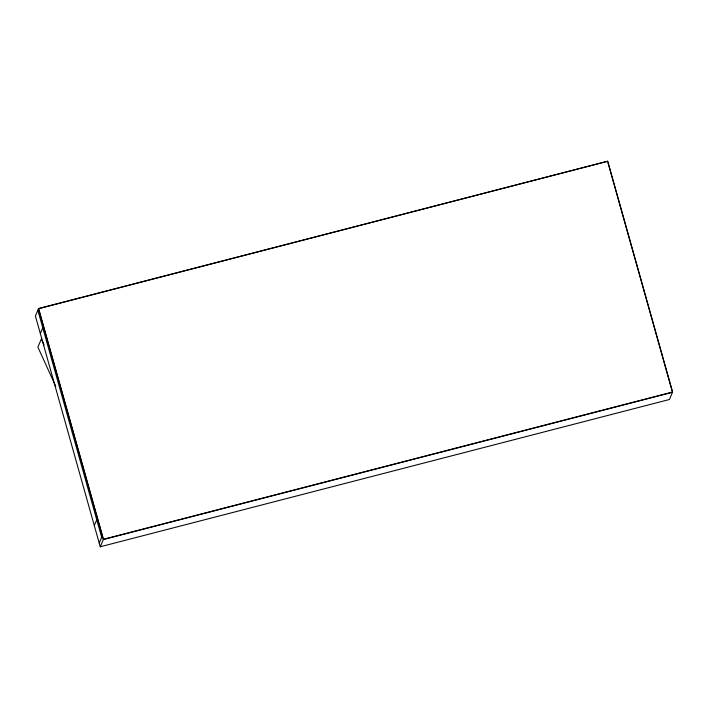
<?xml version="1.0" encoding="UTF-8"?>
<svg xmlns="http://www.w3.org/2000/svg" width="708" height="708" viewBox="0 0 708 708"><rect width="100%" height="100%" fill="white"/><g stroke="black" fill="none" stroke-linecap="round" stroke-linejoin="round"><path stroke-width="1.06" d="M38.595 308.493L35.4 315.98L100.253 546.771L669.405 399.507L672.6 392.02L607.747 161.229L38.595 308.493L103.457 539.284L100.253 546.771M40.329 333.521L42.781 327.769M94.288 525.54L96.748 519.787M99.217 543.08L102.297 535.867M607.747 161.229L38.48 308.768L103.333 539.558L672.485 392.294L607.924 162.557M103.457 539.284L672.6 392.02M44.1 344.982L41.365 338.982L37.887 347.124L55.773 386.373M37.851 310.228L101.678 537.328"/></g></svg>
